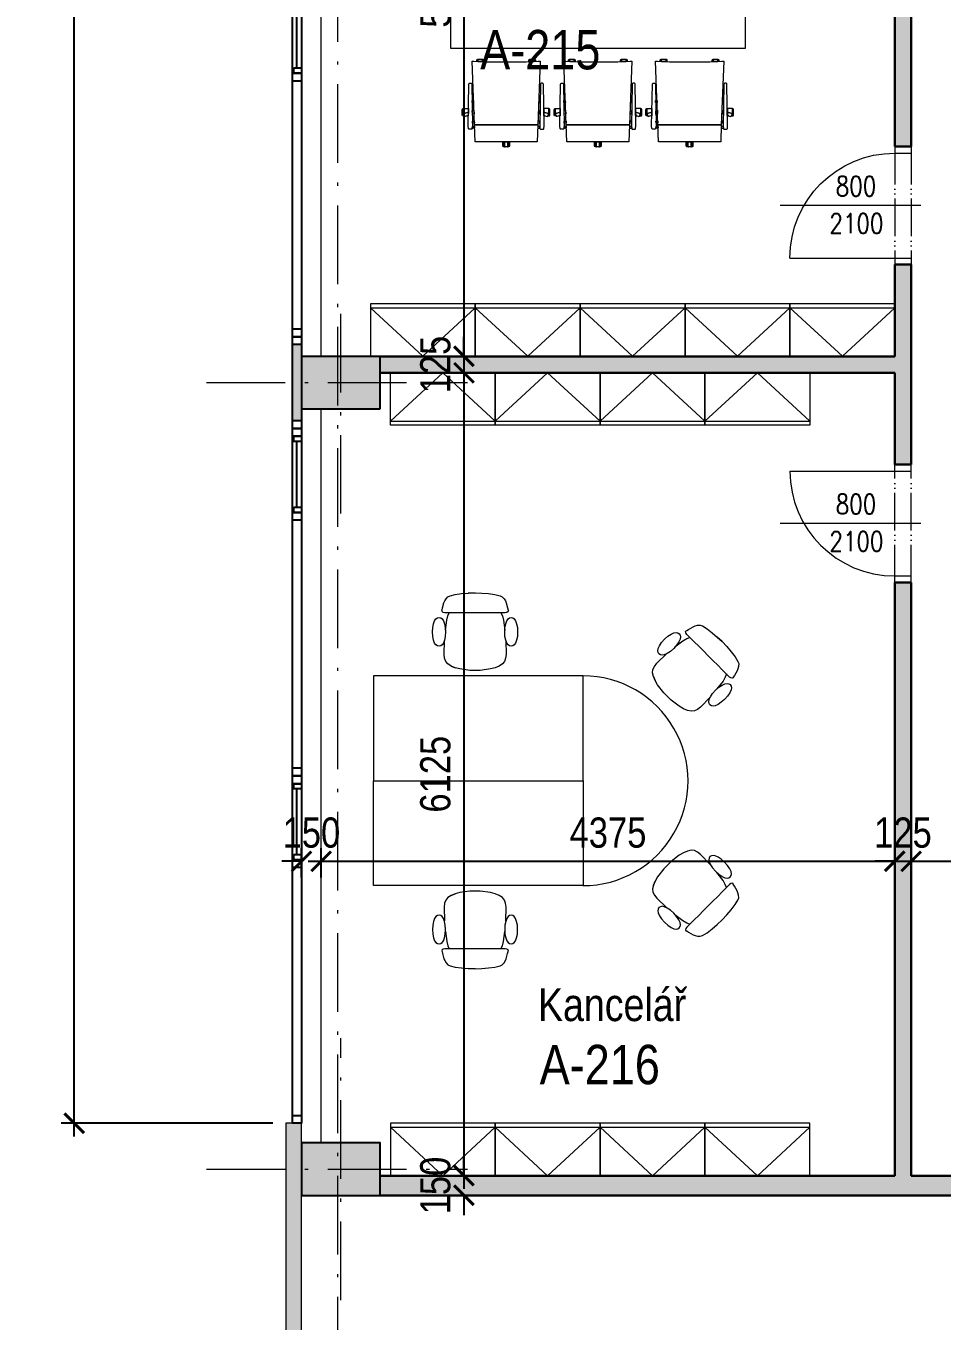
# Model space of a CAD drawing. Header units: millimetres. Extents: x 325046 to 1268204, y 1875583 to 2761998.
# Drawn here: x 558223 to 565212, y 2529734 to 2539613 of the extents above; entities that cross this region are included whole.
import ezdxf

# ---------------------------------------------------------------- set-up
doc = ezdxf.new("R2010")
doc.units = ezdxf.units.MM
doc.header["$LTSCALE"] = 100
doc.header["$PDMODE"] = 65
doc.linetypes.add('ACAD_ISO05W100', pattern=[33, 24, -3, 0, -3, 0, -3])
doc.linetypes.add('ACAD_ISO10W100', pattern=[18.5, 12, -3, 0.5, -3])
for name, color, linetype, lineweight, true_color in [('DVEŘE - POPIS', 7, 'Continuous', 5, 0x008a22), ('INTERIÉR', 7, 'Continuous', 5, 0xa65930), ('otvory', 7, 'Continuous', 20, 0xb30000), ('PŘÍČKY - SDK', 7, 'Continuous', 30, 0x6a1174), ('Šrafy - VÝPLŇ', 7, 'Continuous', 15, 0x9b9908)]:
    doc.layers.add(name, color=color, linetype=linetype, lineweight=lineweight, true_color=true_color)
for name, color, linetype in [('FASÁDY - okna - PŮDORYS', 8, 'Continuous'), ('kóty 100', 5, 'Continuous'), ('OKNA - RASTR', 5, 'Continuous'), ('ČÍSLO MÍSTNOSTI', 4, 'Continuous'), ('ŽB- SLOUPY', 3, 'Continuous')]:
    doc.layers.add(name, color=color, linetype=linetype)
for name, color, linetype, lineweight in [('FASÁDY filling', 7, 'Continuous', 5), ('Objekty - osy', 5, 'ACAD_ISO10W100', 20), ('OBVODOVÝ PLÁŠŤ', 2, 'Continuous', 9), ('ŽB - Šraf-prefa', 253, 'Continuous', 13)]:
    doc.layers.add(name, color=color, linetype=linetype, lineweight=lineweight)
doc.layers.add('POPIS MÍSTNOSTÍ', color=7, linetype='Continuous', true_color=0x072bf2)
doc.layers.add('ŠRAF - SDK', color=7, linetype='Continuous', true_color=0xfbe0ee)
doc.styles.add('ARIAL NARROW', font='ARIALN.TTF')
doc.styles.add('FSIMPLEX', font='simplex.shx')
doc.dimstyles.new('100', dxfattribs={"dimscale": 100, "dimtxt": 2.3, "dimasz": 1.5, "dimexe": 1, "dimexo": 4, "dimgap": 1, "dimtad": 1, "dimdec": 0, "dimzin": 0, "dimdsep": 46, "dimtxsty": 'ARIAL NARROW', "dimblk": 'ARCHTICK', "dimcen": 4, "dimdle": 1, "dimclrd": 256, "dimclre": 256, "dimclrt": 7, "dimadec": 0, "dimazin": 0, "dimtfac": 1, "dimtdec": 0, "dimtix": 1, "dimtofl": 0, "dimtmove": 0, "dimatfit": 2, "dimldrblk": 'OBLIQUE', "dimfxl": 1, "dimtolj": 1, "dimtzin": 0, "dimlwd": -1, "dimlwe": -1, "dimarcsym": 1})

# ---------------------------------------------------------------- blocks, each defined once
blk = doc.blocks.new('EA119')
at = {"lineweight": 5}
for p, q in [((-0.0126, 0.3441), (-0.0126, 0.31)), ((-0.0126, 0.3441), (-0.0126, 0.3441)), ((-0.0126, 0.31), (0.0126, 0.31)), ((0.0085, 0.3482), (-0.0085, 0.3482)), ((0.0126, 0.31), (0.0126, 0.3441)), ((-0.318, 0.1146), (-0.3233, 0.0983)), ((-0.2885, 0.1093), (-0.3129, 0.1172)), ((-0.2881, 0.0826), (-0.2885, 0.1093)), ((-0.2576, 0.0993), (-0.2581, 0.0729)), ((-0.2449, 0.0951), (-0.2576, 0.0993)), ((0.2449, 0.0951), (0.2576, 0.0993)), ((0.2576, 0.0993), (0.2581, 0.0729)), ((0.2881, 0.0826), (0.2885, 0.1093)), ((0.2885, 0.1093), (0.3129, 0.1172)), ((0.318, 0.1146), (0.3233, 0.0983)), ((-0.3207, 0.0932), (-0.2881, 0.0826)), ((-0.2581, 0.0729), (-0.2458, 0.0689)), ((-0.2458, 0.0689), (-0.2449, 0.0951)), ((0.2458, 0.0689), (0.2449, 0.0951)), ((0.2581, 0.0729), (0.2458, 0.0689)), ((0.3207, 0.0932), (0.2881, 0.0826))]:
    blk.add_line(p, q, dxfattribs=at)
blk.add_lwpolyline([(0.2417, 0.18), (0.2368, 0.31), (-0.2368, 0.31), (-0.2417, 0.18)], close=True)
for points in [[(-0.0179, 0.3482, 0.416379), (-0.0254, 0.3406), (-0.0254, 0.31), (-0.0179, 0.31)], [(-0.0126, 0.3441, -0.414214), (-0.0085, 0.3482), (-0.0179, 0.3482), (-0.0179, 0.31), (-0.0126, 0.31)], [(0.0179, 0.3482), (0.0085, 0.3482, -0.414214), (0.0126, 0.3441), (0.0126, 0.31), (0.0179, 0.31)], [(0.0254, 0.3406, 0.416379), (0.0179, 0.3482), (0.0179, 0.31), (0.0254, 0.31)], [(-0.3265, 0.1126, 0.412052), (-0.3341, 0.1051), (-0.3341, 0.0626, 0.411427), (-0.3266, 0.0551), (-0.3265, 0.0551)], [(-0.2881, 0.0826), (-0.3207, 0.0932, -0.414214), (-0.3233, 0.0983), (-0.3187, 0.1126), (-0.3265, 0.1126), (-0.3265, 0.0551), (-0.2908, 0.0551, 0.109438), (-0.2876, 0.0558)], [(-0.2886, 0.1123, 0.072859), (-0.2908, 0.1126), (-0.2987, 0.1126), (-0.2885, 0.1093)], [(-0.2599, -0.305), (-0.2453, -0.3044, -0.019237), (0.2453, -0.3044), (0.2599, -0.305), (0.2417, 0.18), (-0.2417, 0.18)], [(0.2881, 0.0826), (0.3207, 0.0932, 0.414214), (0.3233, 0.0983), (0.3187, 0.1126), (0.3265, 0.1126), (0.3265, 0.0551), (0.2908, 0.0551, -0.109438), (0.2876, 0.0558)], [(0.2886, 0.1123, -0.072859), (0.2908, 0.1126), (0.2987, 0.1126), (0.2885, 0.1093)], [(0.3265, 0.1126, -0.412052), (0.3341, 0.1051), (0.3341, 0.0626, -0.411427), (0.3266, 0.0551), (0.3265, 0.0551)], [(-0.2161, -0.3034, 0.000295), (-0.2236, -0.3036), (-0.2236, -0.3146, 0.395579), (-0.2161, -0.3216)], [(-0.1803, -0.3023, 0.001403), (-0.2161, -0.3034), (-0.2161, -0.3216), (-0.1803, -0.3216)], [(-0.1728, -0.3021, 0.000295), (-0.1803, -0.3023), (-0.1803, -0.3216, 0.412052), (-0.1728, -0.3142)], [(0.1803, -0.3023, 0.000295), (0.1728, -0.3021), (0.1728, -0.3142, 0.412052), (0.1803, -0.3216)], [(0.2161, -0.3034, 0.001403), (0.1803, -0.3023), (0.1803, -0.3216), (0.2161, -0.3216)], [(0.2236, -0.3036, 0.000295), (0.2161, -0.3034), (0.2161, -0.3216, 0.395579), (0.2236, -0.3146)]]:
    blk.add_lwpolyline(points, format="xyb", close=True)
for points in [[(-0.256, 0.1913), (-0.2583, 0.2074, 0.259803), (-0.2616, 0.212, 0.177342), (-0.2844, 0.212, 0.259803), (-0.2877, 0.2074), (-0.29, 0.1913), (-0.2843, -0.131, 0.299794), (-0.2815, -0.1357, 0.089988), (-0.2759, -0.1377, 0.083071), (-0.2701, -0.1377, 0.089988), (-0.2645, -0.1357, 0.299794), (-0.2617, -0.131)], [(0.256, 0.1913), (0.2583, 0.2074, -0.259803), (0.2616, 0.212, -0.177342), (0.2844, 0.212, -0.259803), (0.2877, 0.2074), (0.29, 0.1913), (0.2843, -0.131, -0.299794), (0.2815, -0.1357, -0.089988), (0.2759, -0.1377, -0.083071), (0.2701, -0.1377, -0.089988), (0.2645, -0.1357, -0.299794), (0.2617, -0.131)]]:
    blk.add_lwpolyline(points, format="xyb", close=True, dxfattribs=at)
for points in [[(-0.2407, 0.2048), (-0.258, 0.2052), (-0.2562, 0.193), (-0.2412, 0.1933)], [(0.2407, 0.2048), (0.258, 0.2052), (0.2562, 0.193), (0.2412, 0.1933)], [(-0.2427, 0.1518), (-0.2422, 0.1658), (-0.2565, 0.1661), (-0.2567, 0.1515)], [(0.2427, 0.1518), (0.2422, 0.1658), (0.2565, 0.1661), (0.2567, 0.1515)], [(-0.2595, -0.0068), (-0.2487, -0.0066), (-0.2481, 0.0086), (-0.2592, 0.0088)], [(0.2595, -0.0068), (0.2487, -0.0066), (0.2481, 0.0086), (0.2592, 0.0088)]]:
    blk.add_lwpolyline(points, close=True, dxfattribs=at)
for centre, start, end in [((-0.0085, 0.3441), 90, 180), ((0.0085, 0.3441), 0, 90), ((-0.3141, 0.1133), 72, 162), ((0.3141, 0.1133), 18, 108), ((-0.3194, 0.0971), 162, 252), ((0.3194, 0.0971), 288, 18)]:
    blk.add_arc(centre, 0.00409, start, end, dxfattribs=at)
blk = doc.blocks.new('VI_2D_01_XX__FCPLA1112701903018')
for p, q in [((0.1041, 0.2015), (0.098, 0.1871)), ((0.1136, 0.2183), (0.1041, 0.2015)), ((0.1282, 0.2336), (0.1136, 0.2183)), ((0.1439, 0.2413), (0.1282, 0.2336)), ((0.1839, 0.2504), (0.1439, 0.2413)), ((0.2327, 0.2571), (0.1839, 0.2504)), ((0.2834, 0.2611), (0.2327, 0.2571)), ((0.3354, 0.2637), (0.2834, 0.2611)), ((0.3354, 0.2638), (0.2838, 0.2612)), ((0.3354, 0.2637), (0.2838, 0.2612)), ((0.387, 0.2612), (0.3354, 0.2638)), ((0.3354, 0.2638), (0.3873, 0.2611)), ((0.3873, 0.2611), (0.3354, 0.2637)), ((0.4381, 0.2571), (0.387, 0.2612)), ((0.4381, 0.2571), (0.3873, 0.2611)), ((0.4869, 0.2504), (0.4381, 0.2571)), ((0.5268, 0.2413), (0.4869, 0.2504)), ((0.5425, 0.2336), (0.5268, 0.2413)), ((0.5572, 0.2183), (0.5425, 0.2336)), ((0.5666, 0.2015), (0.5572, 0.2183)), ((0.5728, 0.1871), (0.5666, 0.2015)), ((0.0825, 0.1277), (0.0813, 0.1263)), ((0.0813, 0.1263), (0.0839, 0.1197)), ((0.084, 0.1311), (0.0825, 0.1277)), ((0.0839, 0.1197), (0.0929, 0.1143)), ((0.0874, 0.1476), (0.084, 0.1311)), ((0.098, 0.1871), (0.0874, 0.1476)), ((0.0929, 0.1143), (0.1053, 0.1118)), ((0.1053, 0.1118), (0.1842, 0.1118)), ((0.1381, 0.1118), (0.1273, 0.0879)), ((0.1842, 0.1118), (0.2328, 0.1118)), ((0.2328, 0.1118), (0.2838, 0.1118)), ((0.2838, 0.1118), (0.3354, 0.1118)), ((0.3354, 0.1118), (0.3869, 0.1118)), ((0.3869, 0.1118), (0.438, 0.1118)), ((0.438, 0.1118), (0.4865, 0.1118)), ((0.4865, 0.1118), (0.5654, 0.1118)), ((0.5435, 0.0879), (0.5327, 0.1118)), ((0.5654, 0.1118), (0.5779, 0.1143)), ((0.5834, 0.1476), (0.5728, 0.1871)), ((0.5779, 0.1143), (0.5868, 0.1197)), ((0.5867, 0.1311), (0.5834, 0.1476)), ((0.5882, 0.1277), (0.5867, 0.1311)), ((0.5868, 0.1197), (0.5895, 0.1263)), ((0.5895, 0.1263), (0.5882, 0.1277)), ((0.0186, 0.028), (0.013, -0.0009)), ((0.0269, 0.0502), (0.0186, 0.028)), ((0.0366, 0.0643), (0.0269, 0.0502)), ((0.0478, 0.0718), (0.0366, 0.0643)), ((0.0604, 0.0743), (0.0478, 0.0718)), ((0.073, 0.0718), (0.0604, 0.0743)), ((0.0842, 0.0643), (0.073, 0.0718)), ((0.0939, 0.0502), (0.0842, 0.0643)), ((0.1021, 0.028), (0.0939, 0.0502)), ((0.1078, -0.0009), (0.1021, 0.028)), ((0.1188, 0.0548), (0.1088, -0.0206)), ((0.1273, 0.0879), (0.1188, 0.0548)), ((0.5519, 0.0548), (0.5435, 0.0879)), ((0.5619, -0.0206), (0.5519, 0.0548)), ((0.5686, 0.028), (0.563, -0.0009)), ((0.5769, 0.0502), (0.5686, 0.028)), ((0.5866, 0.0643), (0.5769, 0.0502)), ((0.5978, 0.0718), (0.5866, 0.0643)), ((0.6104, 0.0743), (0.5978, 0.0718)), ((0.623, 0.0718), (0.6104, 0.0743)), ((0.6342, 0.0643), (0.623, 0.0718)), ((0.6439, 0.0502), (0.6342, 0.0643)), ((0.6521, 0.028), (0.6439, 0.0502)), ((0.6578, -0.0009), (0.6521, 0.028)), ((0.013, -0.0009), (0.0111, -0.035)), ((0.0111, -0.035), (0.013, -0.069)), ((0.013, -0.069), (0.0186, -0.0979)), ((0.0186, -0.0979), (0.0269, -0.1201)), ((0.0939, -0.1201), (0.1021, -0.0979)), ((0.1021, -0.0979), (0.1078, -0.069)), ((0.1096, -0.035), (0.1078, -0.0009)), ((0.1078, -0.069), (0.1096, -0.035)), ((0.563, -0.0009), (0.5611, -0.035)), ((0.5611, -0.035), (0.563, -0.069)), ((0.563, -0.069), (0.5686, -0.0979)), ((0.5686, -0.0979), (0.5769, -0.1201)), ((0.6439, -0.1201), (0.6521, -0.0979)), ((0.6521, -0.0979), (0.6578, -0.069)), ((0.6596, -0.035), (0.6578, -0.0009)), ((0.6578, -0.069), (0.6596, -0.035)), ((0.0269, -0.1201), (0.0366, -0.1342)), ((0.0366, -0.1342), (0.0478, -0.1417)), ((0.0478, -0.1417), (0.0604, -0.1442)), ((0.0604, -0.1442), (0.073, -0.1417)), ((0.073, -0.1417), (0.0842, -0.1342)), ((0.0842, -0.1342), (0.0939, -0.1201)), ((0.1011, -0.1007), (0.0994, -0.2065)), ((0.5713, -0.2065), (0.5697, -0.1007)), ((0.5769, -0.1201), (0.5866, -0.1342)), ((0.5866, -0.1342), (0.5978, -0.1417)), ((0.5978, -0.1417), (0.6104, -0.1442)), ((0.6104, -0.1442), (0.623, -0.1417)), ((0.623, -0.1417), (0.6342, -0.1342)), ((0.6342, -0.1342), (0.6439, -0.1201)), ((0.0994, -0.2065), (0.0994, -0.2064)), ((0.0994, -0.2065), (0.103, -0.2362)), ((0.0994, -0.2065), (0.103, -0.2361)), ((0.103, -0.2361), (0.1116, -0.2602)), ((0.103, -0.2361), (0.103, -0.2361)), ((0.103, -0.2361), (0.103, -0.2361)), ((0.103, -0.2362), (0.1116, -0.2602)), ((0.1116, -0.2602), (0.1273, -0.2796)), ((0.1116, -0.2602), (0.1273, -0.2796)), ((0.1273, -0.2796), (0.1516, -0.2952)), ((0.1273, -0.2796), (0.1516, -0.2952)), ((0.1516, -0.2952), (0.1516, -0.2952)), ((0.1516, -0.2952), (0.1521, -0.2954)), ((0.1521, -0.2954), (0.1831, -0.308)), ((0.4877, -0.308), (0.5191, -0.2952)), ((0.5186, -0.2954), (0.4877, -0.308)), ((0.5186, -0.2954), (0.5191, -0.2952)), ((0.5191, -0.2952), (0.5435, -0.2796)), ((0.5191, -0.2952), (0.5435, -0.2796)), ((0.5435, -0.2796), (0.5591, -0.2602)), ((0.5435, -0.2796), (0.5591, -0.2602)), ((0.5591, -0.2602), (0.5678, -0.2361)), ((0.5591, -0.2602), (0.5678, -0.2362)), ((0.5591, -0.2602), (0.5591, -0.2602)), ((0.5678, -0.2362), (0.5713, -0.2065)), ((0.5678, -0.2361), (0.5713, -0.2065)), ((0.1831, -0.308), (0.2187, -0.3175)), ((0.2187, -0.3175), (0.296, -0.3281)), ((0.296, -0.3281), (0.3747, -0.3281)), ((0.3747, -0.3281), (0.452, -0.3175)), ((0.452, -0.3175), (0.4877, -0.308))]:
    blk.add_line(p, q)
blk = doc.blocks.new('A$C2DA8013F')
at = {"layer": 'otvory', "linetype": 'ACAD_ISO05W100', "ltscale": 0.12}
for p, q in [((874.6, 0), (874.6, 900)), ((999.6, 0), (999.6, 900))]:
    blk.add_line(p, q, dxfattribs=at)
at = {"layer": 'otvory'}
for p, q in [((74.6, 850), (999.6, 850)), ((874.6, 50), (999.6, 50))]:
    blk.add_line(p, q, dxfattribs=at)
at = {"layer": 'otvory', "ltscale": 2, "transparency": 33554687}
blk.add_line((1073.7, 450), (0, 450), dxfattribs=at)
blk.add_arc((874.6, 850), 800, 180, 270, dxfattribs=at)
blk = doc.blocks.new('A$C6A1E434B')
at = {"layer": 'FASÁDY - okna - PŮDORYS'}
blk.add_line((30, 2550), (30, 2050), dxfattribs=at)
for points in [[(10, 2590), (70, 2590), (70, 2550), (10, 2550)], [(10, 2050), (70, 2050), (70, 2010), (10, 2010)]]:
    blk.add_lwpolyline(points, close=True, dxfattribs=at)
at = {"layer": 'OKNA - RASTR'}
blk.add_lwpolyline([(0, 2650), (70, 2650), (70, 0), (0, 0), (0, 2650)], dxfattribs=at)
for points in [[(0, 2650), (70, 2650), (70, 2590), (0, 2590)], [(0, 2010), (70, 2010), (70, 1950), (0, 1950)], [(0, 60), (70, 60), (70, 0), (0, 0)]]:
    blk.add_lwpolyline(points, close=True, dxfattribs=at)
blk = doc.blocks.new('_ARCHTICK')
at = {"color": 0, "linetype": 'ByBlock', "const_width": 0.15}
blk.add_lwpolyline([(-0.5, -0.5), (0.5, 0.5)], dxfattribs=at)
blk = doc.blocks.new('*D638')
at = {"layer": 'Defpoints', "color": 0, "ltscale": 100, "transparency": 16777216}
for p in [(560925.8, 2542692.7), (560925.8, 2537092.7), (561564.5, 2537092.7)]:
    blk.add_point(p, dxfattribs=at)
at = {"layer": 'kóty 100', "ltscale": 100, "transparency": 16777216}
for p, q in [((561564.5, 2542792.7), (561564.5, 2536992.7)), ((561325.8, 2542692.7), (561664.5, 2542692.7)), ((561325.8, 2537092.7), (561664.5, 2537092.7))]:
    blk.add_line(p, q, dxfattribs=at)
at = {"layer": 'kóty 100', "ltscale": 100, "transparency": 16777216, "xscale": 150, "yscale": 150, "zscale": 150}
for p, rotation in [((561564.5, 2542692.7), 90), ((561564.5, 2537092.7), 270)]:
    blk.add_blockref('_ARCHTICK', p, dxfattribs=dict(at, rotation=rotation))
at = {"layer": 'kóty 100', "color": 7, "ltscale": 100, "transparency": 16777216, "insert": (561347.1, 2539892.7), "char_height": 230, "attachment_point": 5, "rotation": 90, "style": 'ARIAL NARROW'}
blk.add_mtext('\\A1;5600', dxfattribs=at)
blk = doc.blocks.new('_Oblique')
at = {"color": 0, "lineweight": -2}
blk.add_line((-0.5, -0.5), (0.5, 0.5), dxfattribs=at)
blk = doc.blocks.new('*D639')
at = {"layer": 'Defpoints', "color": 0, "ltscale": 100, "transparency": 16777216}
for p in [(560925.8, 2537092.7), (560925.8, 2536967.7), (561564.5, 2536967.7)]:
    blk.add_point(p, dxfattribs=at)
at = {"layer": 'kóty 100', "ltscale": 100, "transparency": 16777216}
for p, q in [((561564.5, 2537092.7), (561564.5, 2537242.7)), ((561325.8, 2537092.7), (561664.5, 2537092.7)), ((561325.8, 2536967.7), (561664.5, 2536967.7)), ((561564.5, 2536967.7), (561564.5, 2536817.7))]:
    blk.add_line(p, q, dxfattribs=at)
at = {"layer": 'kóty 100', "ltscale": 100, "transparency": 16777216, "xscale": 150, "yscale": 150, "zscale": 150}
for p, rotation in [((561564.5, 2537092.7), 270), ((561564.5, 2536967.7), 90)]:
    blk.add_blockref('_ARCHTICK', p, dxfattribs=dict(at, rotation=rotation))
at = {"layer": 'kóty 100', "color": 7, "ltscale": 100, "transparency": 16777216, "insert": (561347.1, 2537030.2), "char_height": 230, "attachment_point": 5, "rotation": 90, "style": 'ARIAL NARROW'}
blk.add_mtext('\\A1;125', dxfattribs=at)
blk = doc.blocks.new('*D640')
at = {"layer": 'Defpoints', "color": 0, "ltscale": 100, "transparency": 16777216}
for p in [(560925.8, 2536967.7), (560925.8, 2530842.7), (561564.5, 2530842.7)]:
    blk.add_point(p, dxfattribs=at)
at = {"layer": 'kóty 100', "ltscale": 100, "transparency": 16777216}
for p, q in [((561564.5, 2537067.7), (561564.5, 2530742.7)), ((561325.8, 2536967.7), (561664.5, 2536967.7)), ((561325.8, 2530842.7), (561664.5, 2530842.7))]:
    blk.add_line(p, q, dxfattribs=at)
at = {"layer": 'kóty 100', "ltscale": 100, "transparency": 16777216, "xscale": 150, "yscale": 150, "zscale": 150}
for p, rotation in [((561564.5, 2536967.7), 90), ((561564.5, 2530842.7), 270)]:
    blk.add_blockref('_ARCHTICK', p, dxfattribs=dict(at, rotation=rotation))
at = {"layer": 'kóty 100', "color": 7, "ltscale": 100, "transparency": 16777216, "insert": (561347.1, 2533905.2), "char_height": 230, "attachment_point": 5, "rotation": 90, "style": 'ARIAL NARROW'}
blk.add_mtext('\\A1;6125', dxfattribs=at)
blk = doc.blocks.new('*D641')
at = {"layer": 'Defpoints', "color": 0, "ltscale": 100, "transparency": 16777216}
for p in [(560925.8, 2530842.7), (560925.8, 2530692.7), (561564.5, 2530692.7)]:
    blk.add_point(p, dxfattribs=at)
at = {"layer": 'kóty 100', "ltscale": 100, "transparency": 16777216}
for p, q in [((561564.5, 2530842.7), (561564.5, 2530992.7)), ((561325.8, 2530842.7), (561664.5, 2530842.7)), ((561325.8, 2530692.7), (561664.5, 2530692.7)), ((561564.5, 2530692.7), (561564.5, 2530542.7))]:
    blk.add_line(p, q, dxfattribs=at)
at = {"layer": 'kóty 100', "ltscale": 100, "transparency": 16777216, "xscale": 150, "yscale": 150, "zscale": 150}
for p, rotation in [((561564.5, 2530842.7), 270), ((561564.5, 2530692.7), 90)]:
    blk.add_blockref('_ARCHTICK', p, dxfattribs=dict(at, rotation=rotation))
at = {"layer": 'kóty 100', "color": 7, "ltscale": 100, "transparency": 16777216, "insert": (561347.1, 2530767.7), "char_height": 230, "attachment_point": 5, "rotation": 90, "style": 'ARIAL NARROW'}
blk.add_mtext('\\A1;150', dxfattribs=at)
blk = doc.blocks.new('*D642')
at = {"layer": 'Defpoints', "color": 0, "ltscale": 100, "transparency": 16777216}
for p in [(560475.8, 2533241), (560325.8, 2532717.2), (560475.8, 2532717.2)]:
    blk.add_point(p, dxfattribs=at)
at = {"layer": 'kóty 100', "ltscale": 100, "transparency": 16777216}
for p, q in [((560325.8, 2533117.2), (560325.8, 2533341)), ((560475.8, 2533117.2), (560475.8, 2533341)), ((560325.8, 2533241), (560175.8, 2533241)), ((560475.8, 2533241), (560625.8, 2533241))]:
    blk.add_line(p, q, dxfattribs=at)
at = {"layer": 'kóty 100', "ltscale": 100, "transparency": 16777216, "xscale": 150, "yscale": 150, "zscale": 150}
blk.add_blockref('_ARCHTICK', (560325.8, 2533241), dxfattribs=at)
at = {"layer": 'kóty 100', "ltscale": 100, "transparency": 16777216, "xscale": 150, "yscale": 150, "zscale": 150, "rotation": 180}
blk.add_blockref('_ARCHTICK', (560475.8, 2533241), dxfattribs=at)
at = {"layer": 'kóty 100', "color": 7, "ltscale": 100, "transparency": 16777216, "insert": (560400.8, 2533458.4), "char_height": 230, "attachment_point": 5, "style": 'ARIAL NARROW'}
blk.add_mtext('\\A1;150', dxfattribs=at)
blk = doc.blocks.new('*D643')
at = {"layer": 'Defpoints', "color": 0, "ltscale": 100, "transparency": 16777216}
for p in [(564850.8, 2533241), (560475.8, 2532717.2), (564850.8, 2532467.2)]:
    blk.add_point(p, dxfattribs=at)
at = {"layer": 'kóty 100', "ltscale": 100, "transparency": 16777216}
for p, q in [((560475.8, 2533117.2), (560475.8, 2533341)), ((564850.8, 2532867.2), (564850.8, 2533341)), ((560375.8, 2533241), (564950.8, 2533241))]:
    blk.add_line(p, q, dxfattribs=at)
at = {"layer": 'kóty 100', "ltscale": 100, "transparency": 16777216, "xscale": 150, "yscale": 150, "zscale": 150, "rotation": 180}
blk.add_blockref('_ARCHTICK', (560475.8, 2533241), dxfattribs=at)
at = {"layer": 'kóty 100', "ltscale": 100, "transparency": 16777216, "xscale": 150, "yscale": 150, "zscale": 150}
blk.add_blockref('_ARCHTICK', (564850.8, 2533241), dxfattribs=at)
at = {"layer": 'kóty 100', "color": 7, "ltscale": 100, "transparency": 16777216, "insert": (562663.3, 2533458.4), "char_height": 230, "attachment_point": 5, "style": 'ARIAL NARROW'}
blk.add_mtext('\\A1;4375', dxfattribs=at)
blk = doc.blocks.new('*D644')
at = {"layer": 'Defpoints', "color": 0, "ltscale": 100, "transparency": 16777216}
for p in [(564975.8, 2533241), (564850.8, 2532467.2), (564975.8, 2532467.2)]:
    blk.add_point(p, dxfattribs=at)
at = {"layer": 'kóty 100', "ltscale": 100, "transparency": 16777216}
for p, q in [((564850.8, 2532867.2), (564850.8, 2533341)), ((564975.8, 2532867.2), (564975.8, 2533341)), ((564850.8, 2533241), (564700.8, 2533241)), ((564975.8, 2533241), (565125.8, 2533241))]:
    blk.add_line(p, q, dxfattribs=at)
at = {"layer": 'kóty 100', "ltscale": 100, "transparency": 16777216, "xscale": 150, "yscale": 150, "zscale": 150}
blk.add_blockref('_ARCHTICK', (564850.8, 2533241), dxfattribs=at)
at = {"layer": 'kóty 100', "ltscale": 100, "transparency": 16777216, "xscale": 150, "yscale": 150, "zscale": 150, "rotation": 180}
blk.add_blockref('_ARCHTICK', (564975.8, 2533241), dxfattribs=at)
at = {"layer": 'kóty 100', "color": 7, "ltscale": 100, "transparency": 16777216, "insert": (564913.3, 2533458.4), "char_height": 230, "attachment_point": 5, "style": 'ARIAL NARROW'}
blk.add_mtext('\\A1;125', dxfattribs=at)
blk = doc.blocks.new('*D645')
at = {"layer": 'Defpoints', "color": 0, "ltscale": 100, "transparency": 16777216}
for p in [(566675.8, 2533241), (564975.8, 2532467.2), (566675.8, 2532467.2)]:
    blk.add_point(p, dxfattribs=at)
at = {"layer": 'kóty 100', "ltscale": 100, "transparency": 16777216}
for p, q in [((564975.8, 2532867.2), (564975.8, 2533341)), ((566675.8, 2532867.2), (566675.8, 2533341)), ((564875.8, 2533241), (566775.8, 2533241))]:
    blk.add_line(p, q, dxfattribs=at)
at = {"layer": 'kóty 100', "ltscale": 100, "transparency": 16777216, "xscale": 150, "yscale": 150, "zscale": 150, "rotation": 180}
blk.add_blockref('_ARCHTICK', (564975.8, 2533241), dxfattribs=at)
at = {"layer": 'kóty 100', "ltscale": 100, "transparency": 16777216, "xscale": 150, "yscale": 150, "zscale": 150}
blk.add_blockref('_ARCHTICK', (566675.8, 2533241), dxfattribs=at)
at = {"layer": 'kóty 100', "color": 7, "ltscale": 100, "transparency": 16777216, "insert": (565825.8, 2533458.4), "char_height": 230, "attachment_point": 5, "style": 'ARIAL NARROW'}
blk.add_mtext('\\A1;1700', dxfattribs=at)
blk = doc.blocks.new('*D696')
at = {"layer": 'Defpoints', "color": 0, "ltscale": 100, "transparency": 16777216}
for p in [(558591.2, 2566542.7), (560506.9, 2566542.7), (560506.9, 2531242.7)]:
    blk.add_point(p, dxfattribs=at)
at = {"layer": 'kóty 100', "ltscale": 100, "transparency": 16777216}
for p, q in [((558591.2, 2531142.7), (558591.2, 2566642.7)), ((560106.9, 2566542.7), (558491.2, 2566542.7)), ((560106.9, 2531242.7), (558491.2, 2531242.7))]:
    blk.add_line(p, q, dxfattribs=at)
at = {"layer": 'kóty 100', "ltscale": 100, "transparency": 16777216, "xscale": 150, "yscale": 150, "zscale": 150}
for p, rotation in [((558591.2, 2566542.7), 90), ((558591.2, 2531242.7), 270)]:
    blk.add_blockref('_ARCHTICK', p, dxfattribs=dict(at, rotation=rotation))
at = {"layer": 'kóty 100', "color": 7, "ltscale": 100, "transparency": 16777216, "insert": (558373.7, 2548892.7), "char_height": 230, "attachment_point": 5, "rotation": 90, "style": 'ARIAL NARROW'}
blk.add_mtext('\\A1;35300', dxfattribs=at)

msp = doc.modelspace()

# ---------------------------------------------------------------- hatches: boundary and pattern name
at = {"layer": 'FASÁDY filling', "ltscale": 200, "true_color": 0x8f9ca3}
h = msp.add_hatch(color=253, dxfattribs=at)
h.dxf.hatch_style = 1
h.paths.add_polyline_path([(560255.8, 2536602.7), (560325.8, 2536602.7), (560325.8, 2537182.7), (560255.8, 2537182.7)])
at = {"layer": 'ŠRAF - SDK', "ltscale": 100}
h = msp.add_hatch(color=256, dxfattribs=at)
h.dxf.hatch_style = 1
h.paths.add_polyline_path([(564850.8, 2537092.7), (560925.8, 2537092.7), (560925.8, 2536967.7), (564850.8, 2536967.7), (564850.8, 2536267.7), (564975.8, 2536267.7), (564975.8, 2537792.7), (564850.8, 2537792.7)])
h.paths.add_polyline_path([(572650.8, 2542592.7), (572650.8, 2530842.7), (572475.8, 2530842.7), (572475.8, 2530692.7), (572800.8, 2530692.7), (572800.8, 2542592.7)])
h.paths.add_polyline_path([(570975.8, 2532792.7), (571100.8, 2532792.7), (571100.8, 2538467.7), (569925.8, 2538467.7), (569925.8, 2538342.7), (570975.8, 2538342.7), (570975.8, 2536142.7), (570900.8, 2536142.7), (570900.8, 2536017.7), (570975.8, 2536017.7), (570975.8, 2534297.7), (570025.8, 2534297.7), (570025.8, 2536017.7), (570100.8, 2536017.7), (570100.8, 2536142.7), (569825.8, 2536142.7), (569825.8, 2536017.7), (569900.8, 2536017.7), (569900.8, 2534297.7), (568950.8, 2534297.7), (568950.8, 2536017.7), (569025.8, 2536017.7), (569025.8, 2536142.7), (568950.8, 2536142.7), (568950.8, 2538345.5), (569025.8, 2538342.7), (569025.8, 2538467.7), (568750.8, 2538467.7), (568750.8, 2538342.7), (568825.8, 2538342.7), (568825.8, 2536142.7), (568750.8, 2536142.7), (568750.8, 2536017.7), (568825.8, 2536017.7), (568825.8, 2534297.7), (567875.8, 2534297.7), (567875.8, 2536017.7), (567950.8, 2536017.7), (567950.8, 2536142.7), (567675.8, 2536142.7), (567675.8, 2536017.7), (567750.8, 2536017.7), (567750.8, 2534297.7), (566800.8, 2534297.7), (566800.8, 2536017.7), (566875.8, 2536017.7), (566875.8, 2536142.7), (566800.8, 2536142.7), (566800.8, 2538342.7), (567850.8, 2538342.7), (567850.8, 2538467.7), (566675.8, 2538467.7), (566675.8, 2532692.7), (566800.8, 2532692.7), (566800.8, 2534172.7), (570975.8, 2534172.7)])
h.paths.add_polyline_path([(571100.8, 2531892.7), (570975.8, 2531892.7), (570975.8, 2530842.7), (566800.8, 2530842.7), (566800.8, 2531792.7), (566675.8, 2531792.7), (566675.8, 2530842.7), (564975.8, 2530842.7), (564975.8, 2535367.7), (564850.8, 2535367.7), (564850.8, 2530842.7), (560925.8, 2530842.7), (560925.8, 2530692.7), (571475.8, 2530692.7), (571475.8, 2530842.7), (571100.8, 2530842.7)])
h.paths.add_polyline_path([(569850.8, 2542967.7), (569725.8, 2542967.7), (569725.8, 2542817.7), (565275.8, 2542817.7), (565275.8, 2544017.7), (565150.8, 2544017.7), (565150.8, 2542817.7), (560925.8, 2542817.7), (560925.8, 2542692.7), (564850.8, 2542692.7), (564850.8, 2538692.7), (564975.8, 2538692.7), (564975.8, 2542692.7), (566675.8, 2542692.7), (566675.8, 2540142.7), (566076.4, 2540142.7), (566076.4, 2540017.7), (566800.8, 2540017.7), (566800.8, 2542692.7), (571300.8, 2542692.7), (571300.8, 2542817.7), (569850.8, 2542817.7)])
at = {"layer": 'Šrafy - VÝPLŇ', "linetype": 'ByBlock', "ltscale": 100}
h = msp.add_hatch(color=256, dxfattribs=at)
h.dxf.hatch_style = 1
h.paths.add_polyline_path([(560325.8, 2531242.7), (560205.8, 2531242.7), (560205.8, 2470422.7), (632970.8, 2470422.7), (632970.8, 2470542.7), (560325.8, 2470542.7)])
at = {"layer": 'ŽB - Šraf-prefa'}
h = msp.add_hatch(color=256, dxfattribs=at)
h.dxf.hatch_style = 1
h.paths.add_polyline_path([(560925.8, 2536692.7), (560925.8, 2537092.7), (560325.8, 2537092.7), (560325.8, 2536692.7)])
h = msp.add_hatch(color=256, dxfattribs=at)
h.dxf.hatch_style = 1
h.paths.add_polyline_path([(560925.8, 2530692.7), (560925.8, 2531092.7), (560325.8, 2531092.7), (560325.8, 2530692.7)])

# ---------------------------------------------------------------- linework, layer by layer
at = {"layer": 'INTERIÉR'}
for points in [[(561461, 2540442.7), (561461, 2539442.7), (563711, 2539442.7), (563711, 2540442.7)], [(560851.1, 2537492.8), (560851.1, 2537092.7), (561651.1, 2537092.7), (561651.1, 2537492.8)], [(561651.1, 2537492.8), (561651.1, 2537092.7), (562451, 2537092.7), (562451, 2537492.8)], [(562451, 2537492.8), (562451, 2537092.7), (563251, 2537092.7), (563251, 2537492.8)], [(563251, 2537492.8), (563251, 2537092.7), (564050.9, 2537092.7), (564050.9, 2537492.8)], [(564050.9, 2537492.8), (564050.9, 2537092.7), (564850.8, 2537092.7), (564850.8, 2537492.8)], [(561003, 2536567.6), (561003, 2536967.7), (561802.9, 2536967.7), (561802.9, 2536567.6)], [(561802.9, 2536567.6), (561802.9, 2536967.7), (562602.9, 2536967.7), (562602.9, 2536567.6)], [(562602.9, 2536567.6), (562602.9, 2536967.7), (563402.8, 2536967.7), (563402.8, 2536567.6)], [(563402.8, 2536567.6), (563402.8, 2536967.7), (564202.8, 2536967.7), (564202.8, 2536567.6)], [(560873.5, 2534655.2), (560873.5, 2533855.2), (562473.5, 2533855.2), (562473.5, 2534655.2)], [(560873.5, 2533055.2), (560873.5, 2533855.2), (562473.5, 2533855.2), (562473.5, 2533055.2)], [(561003, 2531242.8), (561003, 2530842.7), (561802.9, 2530842.7), (561802.9, 2531242.8)], [(561802.9, 2531242.8), (561802.9, 2530842.7), (562602.9, 2530842.7), (562602.9, 2531242.8)], [(562602.9, 2531242.8), (562602.9, 2530842.7), (563402.8, 2530842.7), (563402.8, 2531242.8)], [(563402.8, 2531242.8), (563402.8, 2530842.7), (564202.8, 2530842.7), (564202.8, 2531242.8)]]:
    msp.add_lwpolyline(points, close=True, dxfattribs=at)
for points in [[(560851.1, 2537462.8), (561651.1, 2537462.7), (561251.1, 2537092.8), (560851.1, 2537462.8)], [(561651.1, 2537462.8), (562451, 2537462.7), (562051, 2537092.8), (561651.1, 2537462.8)], [(562451, 2537462.8), (563251, 2537462.7), (562851, 2537092.8), (562451, 2537462.8)], [(563250.9, 2537462.8), (564050.9, 2537462.7), (563650.9, 2537092.8), (563250.9, 2537462.8)], [(564050.9, 2537462.8), (564850.8, 2537462.7), (564450.8, 2537092.8), (564050.9, 2537462.8)], [(561003, 2536597.6), (561802.9, 2536597.7), (561402.9, 2536967.7), (561003, 2536597.6)], [(561802.9, 2536597.6), (562602.9, 2536597.7), (562202.9, 2536967.7), (561802.9, 2536597.6)], [(562602.9, 2536597.6), (563402.8, 2536597.7), (563002.8, 2536967.7), (562602.9, 2536597.6)], [(563402.8, 2536597.6), (564202.8, 2536597.7), (563802.8, 2536967.7), (563402.8, 2536597.6)], [(561003, 2531212.8), (561802.9, 2531212.7), (561402.9, 2530842.8), (561003, 2531212.8)], [(561802.9, 2531212.8), (562602.9, 2531212.7), (562202.9, 2530842.8), (561802.9, 2531212.8)], [(562602.9, 2531212.8), (563402.8, 2531212.7), (563002.8, 2530842.8), (562602.9, 2531212.8)], [(563402.8, 2531212.8), (564202.8, 2531212.7), (563802.8, 2530842.8), (563402.8, 2531212.8)]]:
    msp.add_lwpolyline(points, dxfattribs=at)
msp.add_arc((562473.5, 2533855.2), 800, 269.92417, 90, dxfattribs=at)
at = {"layer": 'Objekty - osy', "ltscale": 0.5}
for points in [[(560600.8, 2591892.7), (560600.8, 2469892.7)], [(560625.8, 2535892.7), (560625.8, 2537492.7)], [(559600.8, 2536892.7), (561592, 2536892.7)], [(560625.8, 2529892.7), (560625.8, 2531892.7)], [(559600.8, 2530892.7), (561592, 2530892.7)]]:
    msp.add_lwpolyline(points, dxfattribs=at)
at = {"layer": 'OBVODOVÝ PLÁŠŤ'}
msp.add_lwpolyline([(560325.8, 2531242.7), (560205.8, 2531242.7), (560205.8, 2470422.7), (632970.8, 2470422.7), (632970.8, 2470542.7), (560325.8, 2470542.7), (560325.8, 2531242.7)], dxfattribs=at)
at = {"layer": 'OKNA - RASTR'}
for points in [[(560255.8, 2537242.7), (560325.8, 2537242.7), (560325.8, 2536542.7), (560255.8, 2536542.7)], [(560255.8, 2537242.7), (560325.8, 2537242.7), (560325.8, 2537182.7), (560255.8, 2537182.7)], [(560255.8, 2536602.7), (560325.8, 2536602.7), (560325.8, 2536542.7), (560255.8, 2536542.7)]]:
    msp.add_lwpolyline(points, close=True, dxfattribs=at)
at = {"layer": 'otvory'}
for p, q in [((560475.8, 2537092.7), (560475.8, 2542692.7)), ((560475.8, 2531092.7), (560475.8, 2536692.7))]:
    msp.add_line(p, q, dxfattribs=at)
at = {"layer": 'PŘÍČKY - SDK'}
for p, q in [((564850.8, 2542692.7), (564850.8, 2538692.7)), ((564975.8, 2542692.7), (564975.8, 2539592.7)), ((564975.8, 2539592.7), (564975.8, 2539467.7)), ((564975.8, 2539467.7), (564975.8, 2538692.7)), ((564850.8, 2538692.7), (564975.8, 2538692.7)), ((564850.8, 2537792.7), (564975.8, 2537792.7)), ((564850.8, 2537792.7), (564850.8, 2537092.7)), ((564975.8, 2537792.7), (564975.8, 2536267.7)), ((560925.8, 2537092.7), (564850.8, 2537092.7)), ((560925.8, 2536967.7), (564850.8, 2536967.7)), ((564850.8, 2536967.7), (564850.8, 2536267.7)), ((564850.8, 2536267.7), (564975.8, 2536267.7)), ((564850.8, 2535367.7), (564975.8, 2535367.7)), ((564850.8, 2535367.7), (564850.8, 2530842.7)), ((564975.8, 2535367.7), (564975.8, 2530842.7)), ((560925.8, 2530842.7), (564850.8, 2530842.7)), ((564975.8, 2530842.7), (566675.8, 2530842.7)), ((560925.8, 2530692.7), (571475.8, 2530692.7))]:
    msp.add_line(p, q, dxfattribs=at)
at = {"layer": 'ŽB- SLOUPY'}
for points in [[(560925.8, 2536692.7), (560925.8, 2537092.7), (560325.8, 2537092.7), (560325.8, 2536692.7)], [(560925.8, 2530692.7), (560925.8, 2531092.7), (560325.8, 2531092.7), (560325.8, 2530692.7)]]:
    msp.add_lwpolyline(points, close=True, dxfattribs=at)

# ---------------------------------------------------------------- block references
at = {"layer": 'INTERIÉR', "extrusion": (0, 0, -1)}
for name, p, xscale, yscale, zscale, rotation in [('EA119', (-561886, 2539038.7), 1000, 1000, -1000, 180.0000344791183), ('EA119', (-562586, 2539038.7), 1000, 1000, -1000, 180.0000344932406), ('EA119', (-563286, 2539038.7), 1000, 1000, -1000, 180.0000344791183), ('VI_2D_01_XX__FCPLA1112701903018', (-561984.8, 2535025.5), 999.9999999999995, 999.9999999999995, -999.9999999999995, 1.160861238745512e-07), ('VI_2D_01_XX__FCPLA1112701903018', (-561984.8, 2532684.9), -999.9999999999995, 999.9999999999995, -999.9999999999995, 179.9999998839139)]:
    msp.add_blockref(name, p, dxfattribs=dict(at, xscale=xscale, yscale=yscale, zscale=zscale, rotation=rotation))
at = {"layer": 'INTERIÉR', "yscale": 999.9999999999999, "zscale": 999.9999999999999}
for p, xscale, rotation in [((563585.7, 2534493.1), -999.9999999999999, 315.0000000404752), ((563585.7, 2533217.3), 999.9999999999999, 224.9999999595248)]:
    msp.add_blockref('VI_2D_01_XX__FCPLA1112701903018', p, dxfattribs=dict(at, xscale=xscale, rotation=rotation))
at = {"layer": 'OKNA - RASTR'}
for p in [(560255.8, 2537242.7), (560255.8, 2533892.7), (560255.8, 2531242.7)]:
    msp.add_blockref('A$C6A1E434B', p, dxfattribs=at)
at = {"layer": 'otvory', "xscale": -1, "rotation": 180}
msp.add_blockref('A$C2DA8013F', (563976.2, 2538692.7), dxfattribs=at)
at = {"layer": 'otvory'}
msp.add_blockref('A$C2DA8013F', (563976.2, 2535367.7), dxfattribs=at)

# ---------------------------------------------------------------- texts
at = {"layer": 'DVEŘE - POPIS', "style": 'FSIMPLEX', "width": 0.8}
for s, p in [('800', (564400.5, 2538315.4)), ('2100', (564352.7, 2538031.4)), ('800', (564400.5, 2535890.4)), ('2100', (564352.7, 2535606.4))]:
    msp.add_text(s, height=150, dxfattribs=at).set_placement(p)
at = {"layer": 'POPIS MÍSTNOSTÍ', "style": 'ARIAL NARROW'}
msp.add_text('Kancelář', height=250, rotation=360, dxfattribs=at).set_placement((562129.1, 2532022))
at = {"layer": 'ČÍSLO MÍSTNOSTI', "style": 'ARIAL NARROW'}
for s, p in [('A-215', (561688.1, 2539282)), ('A-216', (562141.9, 2531540.6))]:
    msp.add_text(s, height=300, dxfattribs=at).set_placement(p)

# ---------------------------------------------------------------- dimensions: what is measured, and where the dimension line sits
at = {"layer": 'kóty 100', "ltscale": 100}
dim = msp.add_linear_dim(base=(558591.2, 2566542.7), p1=(560506.9, 2531242.7), p2=(560506.9, 2566542.7), angle=90, dimstyle='100', dxfattribs=at)
dim.commit()
dim.dimension.update_dxf_attribs({"geometry": '*D696', "text_midpoint": (558373.7, 2548892.7)})
for base, p1, p2, picture, middle in [((561564.5, 2537092.7), (560925.8, 2542692.7), (560925.8, 2537092.7), '*D638', (561347.1, 2539892.7)), ((561564.5, 2536967.7), (560925.8, 2537092.7), (560925.8, 2536967.7), '*D639', (561347.1, 2537030.2)), ((561564.5, 2530842.7), (560925.8, 2536967.7), (560925.8, 2530842.7), '*D640', (561347.1, 2533905.2)), ((561564.5, 2530692.7), (560925.8, 2530842.7), (560925.8, 2530692.7), '*D641', (561347.1, 2530767.7))]:
    dim = msp.add_linear_dim(base=base, p1=p1, p2=p2, angle=90, dimstyle='100', override={"dimtmove": 1}, dxfattribs=at)
    dim.commit()
    dim.dimension.update_dxf_attribs({"geometry": picture, "text_midpoint": middle})
dim = msp.add_linear_dim(base=(560475.8, 2533241), p1=(560325.8, 2532717.2), p2=(560475.8, 2532717.2), dimstyle='100', dxfattribs=at)
dim.commit()
dim.dimension.update_dxf_attribs({"geometry": '*D642', "text_midpoint": (560400.8, 2533458.4)})
for base, p1, p2, picture, middle in [((564850.8, 2533241), (560475.8, 2532717.2), (564850.8, 2532467.2), '*D643', (562663.3, 2533458.4)), ((564975.8, 2533241), (564850.8, 2532467.2), (564975.8, 2532467.2), '*D644', (564913.3, 2533458.4)), ((566675.8, 2533241), (564975.8, 2532467.2), (566675.8, 2532467.2), '*D645', (565825.8, 2533458.4))]:
    dim = msp.add_linear_dim(base=base, p1=p1, p2=p2, dimstyle='100', override={"dimtmove": 1}, dxfattribs=at)
    dim.commit()
    dim.dimension.update_dxf_attribs({"geometry": picture, "text_midpoint": middle})

doc.saveas('drawing.dxf')
